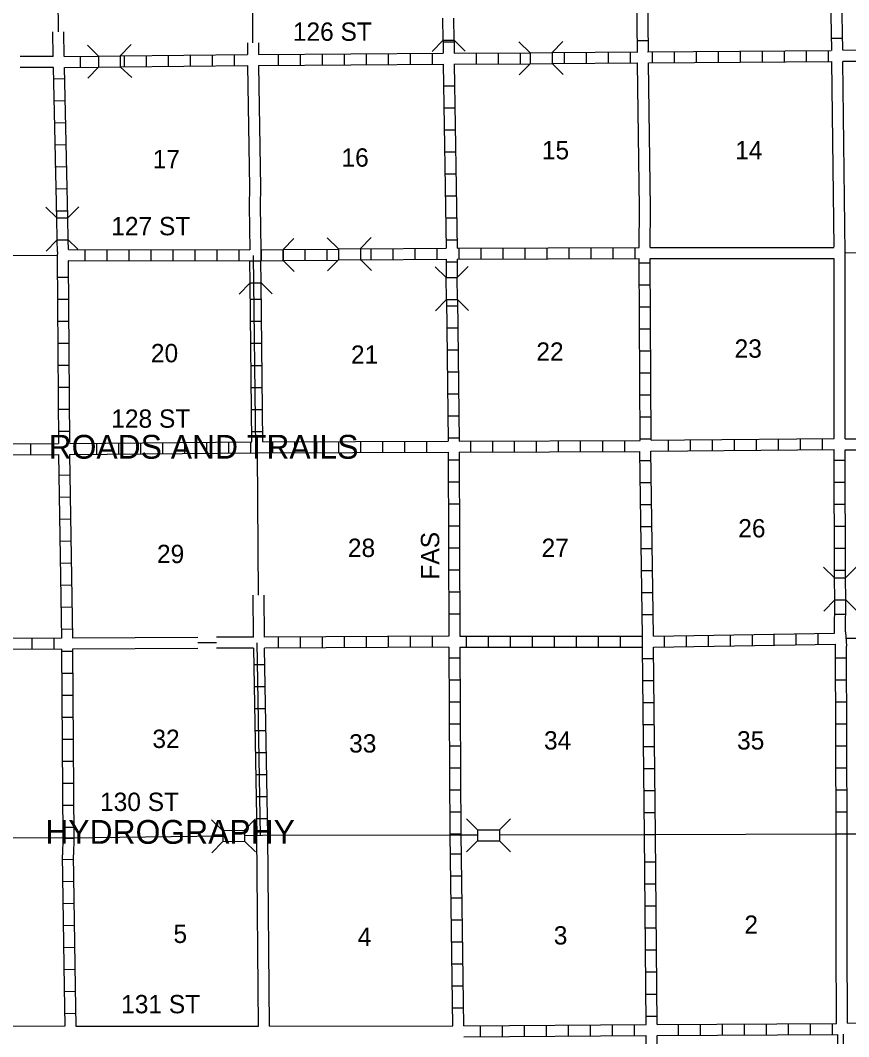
# Model space of a CAD drawing. Extents: x 1801812 to 2342521, y 16392469 to 16767754.
# Drawn here: x 1905853 to 1928452, y 16527264 to 16554975 of the extents above; entities that cross this region are included whole.
import ezdxf

# ---------------------------------------------------------------- set-up
doc = ezdxf.new("R2010")
doc.units = 0
for name, color, linetype in [('L10', 7, 'Continuous'), ('L11', 7, 'Continuous'), ('L13', 7, 'Continuous'), ('L14', 7, 'Continuous'), ('L18', 7, 'Continuous'), ('L21', 7, 'Continuous'), ('L30', 7, 'Continuous'), ('L4', 7, 'Continuous'), ('L63', 7, 'Continuous'), ('L8', 7, 'Continuous')]:
    doc.layers.add(name, color=color, linetype=linetype)

msp = doc.modelspace()

# ---------------------------------------------------------------- linework, layer by layer
at = {"layer": 'L10'}
for p, q in [((1907365, 16527551), (1912348, 16527551)), ((1912648, 16527551), (1917656, 16527560))]:
    msp.add_line(p, q, dxfattribs=at)
for points in [[(1922739, 16548785), (1922748, 16549860), (1922689, 16553810)], [(1923039, 16548785), (1923048, 16549860), (1922989, 16553818)], [(1923039, 16548785), (1928047, 16548785)], [(1923039, 16548485), (1928047, 16548485)]]:
    msp.add_lwpolyline(points, dxfattribs=at)
at = {"layer": 'L11'}
for p, q in [((1906748, 16553993), (1906744, 16554659)), ((1907048, 16553993), (1907044, 16554659)), ((1912048, 16554362), (1912048, 16554043)), ((1912348, 16554359), (1912348, 16554043)), ((1906748, 16553993), (1905853, 16553993)), ((1906756, 16553693), (1905852, 16553693)), ((1912215, 16538160), (1912205, 16539302)), ((1912514, 16538160), (1912505, 16539301)), ((1910696, 16538149), (1907273, 16538126)), ((1912215, 16538160), (1911202, 16538153)), ((1910691, 16537849), (1907273, 16537826)), ((1912215, 16537860), (1911202, 16537853)), ((1912348, 16527551), (1912306, 16532751)), ((1912648, 16527551), (1912606, 16532751))]:
    msp.add_line(p, q, dxfattribs=at)
for points in [[(1912048, 16553743), (1912106, 16550426), (1912098, 16549918), (1912114, 16548718)], [(1912348, 16553743), (1912406, 16550426), (1912398, 16549918), (1912414, 16548726)], [(1928056, 16548793), (1927989, 16553851)], [(1928358, 16548635), (1928289, 16553851)], [(1928356, 16543568), (1928356, 16548635)], [(1928056, 16543576), (1928056, 16548476), (1928056, 16548485)], [(1928122, 16527626), (1928106, 16529843), (1928114, 16532785)], [(1928422, 16527635), (1928406, 16529843), (1928414, 16532785)], [(1907063, 16527551), (1904078, 16527534), (1901997, 16527494)]]:
    msp.add_lwpolyline(points, dxfattribs=at)
at = {"layer": 'L13'}
for p, q in [((1906894, 16554659), (1906865, 16559069)), ((1912198, 16554360), (1912198, 16559018)), ((1905256, 16548560), (1906848, 16548576)), ((1912355, 16539302), (1912323, 16543184)), ((1928372, 16538126), (1933331, 16538160)), ((1911202, 16538003), (1910694, 16537999))]:
    msp.add_line(p, q, dxfattribs=at)
msp.add_lwpolyline([(1928356, 16548635), (1930817, 16548668)], dxfattribs=at)
at = {"layer": 'L18'}
for p, q in [((1917389, 16554435), (1917381, 16555035)), ((1917689, 16554435), (1917681, 16555035)), ((1917389, 16554435), (1917089, 16554126)), ((1917389, 16554435), (1917689, 16554435)), ((1917689, 16554435), (1917989, 16554135)), ((1907981, 16554001), (1907681, 16554301)), ((1908581, 16554010), (1908881, 16554318)), ((1919764, 16554093), (1919456, 16554393)), ((1920364, 16554101), (1920656, 16554401)), ((1907981, 16554001), (1908581, 16554010)), ((1907981, 16554001), (1907990, 16553701)), ((1908581, 16554010), (1908581, 16553710)), ((1919764, 16554093), (1920364, 16554101)), ((1919764, 16554093), (1919764, 16553793)), ((1920364, 16554101), (1920364, 16553801)), ((1907990, 16553701), (1907698, 16553401)), ((1907990, 16553701), (1908581, 16553710)), ((1908581, 16553710), (1908898, 16553418)), ((1919764, 16553793), (1919464, 16553493)), ((1919764, 16553793), (1920364, 16553801)), ((1920364, 16553801), (1920664, 16553501)), ((1906848, 16549593), (1906548, 16549885)), ((1907148, 16549593), (1907448, 16549893)), ((1906848, 16549593), (1907148, 16549593)), ((1906856, 16548993), (1906848, 16549593)), ((1907156, 16548993), (1907148, 16549593)), ((1906856, 16548993), (1906556, 16548685)), ((1906856, 16548993), (1907156, 16548993)), ((1907156, 16548993), (1907423, 16548735)), ((1913023, 16548726), (1913314, 16549026)), ((1914531, 16548743), (1914223, 16549043)), ((1915131, 16548751), (1915423, 16549051)), ((1912423, 16548718), (1913023, 16548726)), ((1912423, 16548718), (1912423, 16548418)), ((1913023, 16548726), (1913023, 16548426)), ((1914531, 16548743), (1915131, 16548751)), ((1914531, 16548743), (1914531, 16548443)), ((1915131, 16548751), (1915131, 16548451)), ((1912114, 16548418), (1912414, 16548418)), ((1912123, 16547818), (1912114, 16548418)), ((1912423, 16547818), (1912414, 16548418)), ((1912423, 16548418), (1913023, 16548426)), ((1913023, 16548426), (1913323, 16548126)), ((1914531, 16548443), (1914231, 16548143)), ((1914531, 16548443), (1915131, 16548451)), ((1915131, 16548451), (1915431, 16548151)), ((1917473, 16547960), (1917173, 16548251)), ((1917773, 16547960), (1918073, 16548260)), ((1912123, 16547818), (1911823, 16547510)), ((1912123, 16547818), (1912423, 16547818)), ((1912423, 16547818), (1912723, 16547518)), ((1917473, 16547960), (1917773, 16547960)), ((1917481, 16547360), (1917473, 16547960)), ((1917781, 16547360), (1917773, 16547960)), ((1917481, 16547360), (1917181, 16547051)), ((1917481, 16547360), (1917781, 16547360)), ((1917781, 16547360), (1918081, 16547060)), ((1928064, 16539776), (1927764, 16540068)), ((1928364, 16539776), (1928664, 16540076)), ((1928064, 16539776), (1928364, 16539776)), ((1928072, 16539176), (1928064, 16539776)), ((1928372, 16539176), (1928364, 16539776)), ((1928072, 16539176), (1927772, 16538868)), ((1928072, 16539176), (1928372, 16539176)), ((1928372, 16539176), (1928672, 16538876)), ((1911365, 16532885), (1911065, 16533176)), ((1911965, 16532893), (1912265, 16533201)), ((1918323, 16532901), (1918023, 16533201)), ((1918923, 16532901), (1919223, 16533201)), ((1911365, 16532885), (1911965, 16532893)), ((1911365, 16532885), (1911373, 16532585)), ((1911965, 16532893), (1911973, 16532593)), ((1918323, 16532901), (1918323, 16532601)), ((1918323, 16532901), (1918923, 16532901)), ((1918923, 16532901), (1918923, 16532601)), ((1911373, 16532585), (1911081, 16532276)), ((1911373, 16532585), (1911973, 16532593)), ((1911973, 16532593), (1912273, 16532301)), ((1918323, 16532601), (1918023, 16532301)), ((1918323, 16532601), (1918923, 16532601)), ((1918923, 16532601), (1919223, 16532301))]:
    msp.add_line(p, q, dxfattribs=at)
at = {"layer": 'L4'}
for p, q in [((1911365, 16532735), (1907165, 16532676)), ((1912456, 16532751), (1911965, 16532743)), ((1917723, 16532760), (1912456, 16532751)), ((1918314, 16532760), (1917723, 16532760)), ((1923031, 16532768), (1918923, 16532760)), ((1928264, 16532785), (1923031, 16532768)), ((1928814, 16532785), (1928264, 16532785))]:
    msp.add_line(p, q, dxfattribs=at)
msp.add_lwpolyline([(1907165, 16532676), (1902423, 16532685), (1901998, 16532676)], dxfattribs=at)
at = {"layer": 'L8'}
for p, q in [((1927989, 16554151), (1927906, 16559160)), ((1928289, 16554160), (1928206, 16559160)), ((1922689, 16554126), (1922623, 16559068)), ((1922989, 16554135), (1922923, 16559068)), ((1917389, 16554435), (1917389, 16554076)), ((1917689, 16554435), (1917689, 16554076)), ((1922681, 16554426), (1922981, 16554426)), ((1927981, 16554493), (1928281, 16554493)), ((1917389, 16554393), (1917689, 16554393)), ((1922964, 16554118), (1927972, 16554151)), ((1924897, 16553835), (1924897, 16554135)), ((1925497, 16553835), (1925497, 16554135)), ((1926097, 16553835), (1926097, 16554135)), ((1926697, 16553843), (1926697, 16554143)), ((1927297, 16553843), (1927297, 16554143)), ((1927897, 16553851), (1927897, 16554151)), ((1928289, 16554168), (1933239, 16554151)), ((1907048, 16553993), (1907973, 16554001)), ((1907498, 16553701), (1907498, 16554001)), ((1908573, 16554010), (1912048, 16554043)), ((1908698, 16553710), (1908698, 16554010)), ((1909298, 16553718), (1909298, 16554018)), ((1909898, 16553718), (1909898, 16554018)), ((1910498, 16553726), (1910498, 16554026)), ((1911098, 16553735), (1911098, 16554035)), ((1911698, 16553735), (1911698, 16554035)), ((1912348, 16554043), (1917389, 16554076)), ((1912898, 16553751), (1912898, 16554051)), ((1913498, 16553751), (1913498, 16554051)), ((1914098, 16553751), (1914098, 16554051)), ((1914698, 16553760), (1914698, 16554060)), ((1915298, 16553760), (1915298, 16554060)), ((1915898, 16553768), (1915898, 16554068)), ((1916498, 16553768), (1916498, 16554068)), ((1917098, 16553776), (1917098, 16554076)), ((1917689, 16554076), (1919764, 16554093)), ((1918298, 16553785), (1918298, 16554085)), ((1918898, 16553785), (1918898, 16554085)), ((1919498, 16553793), (1919498, 16554093)), ((1920373, 16554101), (1922698, 16554118)), ((1920698, 16553801), (1920698, 16554101)), ((1921298, 16553810), (1921298, 16554110)), ((1921898, 16553810), (1921898, 16554110)), ((1922498, 16553818), (1922498, 16554118)), ((1923098, 16553818), (1923098, 16554118)), ((1923697, 16553826), (1923697, 16554126)), ((1924297, 16553826), (1924297, 16554126)), ((1928289, 16553860), (1933247, 16553851)), ((1907056, 16553693), (1907981, 16553701)), ((1908581, 16553710), (1912048, 16553743)), ((1912348, 16553743), (1917389, 16553776)), ((1917389, 16553776), (1917473, 16548760)), ((1917689, 16553776), (1919764, 16553793)), ((1917689, 16553776), (1917773, 16548760)), ((1920364, 16553801), (1922698, 16553818)), ((1922998, 16553818), (1927981, 16553851)), ((1907056, 16553376), (1906756, 16553368)), ((1917398, 16553193), (1917698, 16553193)), ((1907065, 16552776), (1906765, 16552768)), ((1917414, 16552593), (1917714, 16552593)), ((1907081, 16552176), (1906781, 16552168)), ((1917423, 16551993), (1917723, 16551993)), ((1907098, 16551577), (1906798, 16551568)), ((1917431, 16551393), (1917731, 16551393)), ((1907098, 16550976), (1906798, 16550968)), ((1917439, 16550793), (1917739, 16550793)), ((1907115, 16550377), (1906815, 16550368)), ((1917448, 16550193), (1917748, 16550193)), ((1907123, 16549776), (1906823, 16549768)), ((1917456, 16549593), (1917756, 16549593)), ((1917464, 16548993), (1917764, 16548993)), ((1907165, 16548726), (1912114, 16548718)), ((1907623, 16548426), (1907623, 16548726)), ((1908223, 16548426), (1908223, 16548726)), ((1908823, 16548426), (1908823, 16548726)), ((1909423, 16548426), (1909423, 16548726)), ((1910023, 16548418), (1910023, 16548718)), ((1910623, 16548418), (1910623, 16548718)), ((1911223, 16548418), (1911223, 16548718)), ((1911823, 16548418), (1911823, 16548718)), ((1912423, 16548418), (1912423, 16548718)), ((1913023, 16548726), (1914531, 16548735)), ((1913023, 16548426), (1913023, 16548726)), ((1913623, 16548426), (1913623, 16548726)), ((1914223, 16548435), (1914223, 16548735)), ((1915131, 16548743), (1917473, 16548760)), ((1915423, 16548443), (1915423, 16548743)), ((1916023, 16548451), (1916023, 16548751)), ((1916623, 16548451), (1916623, 16548751)), ((1917223, 16548460), (1917223, 16548760)), ((1917773, 16548760), (1922739, 16548785)), ((1917823, 16548460), (1917823, 16548760)), ((1918423, 16548460), (1918423, 16548760)), ((1919023, 16548468), (1919023, 16548768)), ((1919623, 16548468), (1919623, 16548768)), ((1920223, 16548468), (1920223, 16548768)), ((1920823, 16548476), (1920823, 16548776)), ((1921423, 16548476), (1921423, 16548776)), ((1922023, 16548485), (1922023, 16548785)), ((1922623, 16548485), (1922623, 16548785)), ((1907156, 16548426), (1912114, 16548418)), ((1912275, 16543331), (1912217, 16548564)), ((1913023, 16548426), (1914523, 16548435)), ((1915131, 16548443), (1917473, 16548460)), ((1917473, 16548460), (1917473, 16547960)), ((1917473, 16548393), (1917773, 16548393)), ((1917773, 16548460), (1922739, 16548485)), ((1917773, 16548460), (1917773, 16547960)), ((1922764, 16543518), (1922739, 16548485)), ((1923039, 16548351), (1922739, 16548351)), ((1906865, 16547976), (1907165, 16547976)), ((1912173, 16543485), (1912123, 16547818)), ((1912473, 16543485), (1912423, 16547818)), ((1923048, 16547751), (1922748, 16547751)), ((1906865, 16547376), (1907165, 16547376)), ((1912131, 16547368), (1912431, 16547368)), ((1917481, 16547360), (1917523, 16543501)), ((1917781, 16547360), (1917823, 16543501)), ((1917489, 16547193), (1917789, 16547193)), ((1923048, 16547151), (1922748, 16547151)), ((1906873, 16546776), (1907173, 16546776)), ((1912131, 16546768), (1912431, 16546768)), ((1917489, 16546593), (1917789, 16546593)), ((1923048, 16546551), (1922748, 16546551)), ((1906873, 16546176), (1907173, 16546176)), ((1912140, 16546168), (1912440, 16546168)), ((1917498, 16545993), (1917798, 16545993)), ((1923056, 16545951), (1922756, 16545951)), ((1906881, 16545576), (1907181, 16545576)), ((1912148, 16545568), (1912448, 16545568)), ((1917506, 16545393), (1917806, 16545393)), ((1923056, 16545351), (1922756, 16545351)), ((1906881, 16544976), (1907181, 16544976)), ((1912156, 16544968), (1912456, 16544968)), ((1917506, 16544793), (1917806, 16544793)), ((1923056, 16544751), (1922756, 16544751)), ((1906890, 16544376), (1907190, 16544376)), ((1912165, 16544368), (1912464, 16544368)), ((1917514, 16544193), (1917814, 16544193)), ((1923064, 16544151), (1922764, 16544151)), ((1906898, 16543776), (1907198, 16543776)), ((1912165, 16543768), (1912464, 16543768)), ((1902090, 16543410), (1906898, 16543435)), ((1906140, 16543126), (1906140, 16543426)), ((1906740, 16543135), (1906740, 16543435)), ((1907198, 16543435), (1912173, 16543485)), ((1907340, 16543135), (1907340, 16543435)), ((1907940, 16543143), (1907940, 16543443)), ((1908540, 16543151), (1908540, 16543451)), ((1909140, 16543151), (1909140, 16543451)), ((1909740, 16543160), (1909740, 16543460)), ((1910340, 16543168), (1910340, 16543468)), ((1910940, 16543168), (1910940, 16543468)), ((1911540, 16543176), (1911540, 16543476)), ((1912140, 16543193), (1912140, 16543485)), ((1912473, 16543485), (1917523, 16543501)), ((1912739, 16543185), (1912739, 16543485)), ((1913339, 16543185), (1913339, 16543485)), ((1913939, 16543193), (1913939, 16543493)), ((1914539, 16543193), (1914539, 16543493)), ((1915139, 16543193), (1915139, 16543493)), ((1915739, 16543193), (1915739, 16543493)), ((1916339, 16543201), (1916339, 16543501)), ((1916939, 16543201), (1916939, 16543501)), ((1917523, 16543593), (1917823, 16543593)), ((1917823, 16543501), (1922764, 16543518)), ((1918139, 16543201), (1918139, 16543501)), ((1918739, 16543201), (1918739, 16543501)), ((1919339, 16543210), (1919339, 16543510)), ((1919939, 16543210), (1919939, 16543510)), ((1920539, 16543210), (1920539, 16543510)), ((1921139, 16543210), (1921139, 16543510)), ((1921742, 16543210), (1921742, 16543510)), ((1922342, 16543218), (1922342, 16543518)), ((1923064, 16543551), (1922764, 16543551)), ((1923064, 16543526), (1923971, 16543535)), ((1923539, 16543235), (1923539, 16543535)), ((1923971, 16543535), (1928056, 16543576)), ((1924139, 16543235), (1924139, 16543535)), ((1924739, 16543243), (1924739, 16543543)), ((1925339, 16543251), (1925339, 16543551)), ((1925939, 16543251), (1925939, 16543551)), ((1926539, 16543260), (1926539, 16543560)), ((1927139, 16543268), (1927139, 16543568)), ((1927739, 16543268), (1927739, 16543568)), ((1928356, 16543568), (1928672, 16543560)), ((1902073, 16543110), (1906898, 16543135)), ((1906898, 16543135), (1906973, 16538126)), ((1907198, 16543135), (1912323, 16543186)), ((1907198, 16543135), (1907273, 16538126)), ((1912323, 16543184), (1917523, 16543201)), ((1917523, 16543201), (1917539, 16538185)), ((1917823, 16543201), (1922755, 16543218)), ((1917823, 16543201), (1917839, 16538185)), ((1922831, 16538185), (1922755, 16543218)), ((1923056, 16543226), (1928056, 16543276)), ((1923131, 16538185), (1923056, 16543226)), ((1928064, 16539776), (1928056, 16543276)), ((1928356, 16543268), (1928656, 16543260)), ((1928364, 16539785), (1928356, 16543268)), ((1917523, 16542993), (1917823, 16542993)), ((1923064, 16542968), (1922764, 16542968)), ((1928356, 16542976), (1928056, 16542976)), ((1906906, 16542576), (1907206, 16542585)), ((1917523, 16542393), (1917823, 16542393)), ((1923073, 16542368), (1922773, 16542368)), ((1928356, 16542376), (1928056, 16542376)), ((1906915, 16541976), (1907215, 16541985)), ((1917531, 16541793), (1917831, 16541793)), ((1923081, 16541768), (1922781, 16541768)), ((1928356, 16541776), (1928056, 16541776)), ((1906923, 16541376), (1907223, 16541385)), ((1917531, 16541193), (1917831, 16541193)), ((1923089, 16541168), (1922789, 16541168)), ((1928356, 16541176), (1928056, 16541176)), ((1906931, 16540776), (1907231, 16540785)), ((1917531, 16540593), (1917831, 16540593)), ((1923098, 16540568), (1922798, 16540568)), ((1928364, 16540576), (1928064, 16540576)), ((1906940, 16540176), (1907240, 16540185)), ((1917531, 16539993), (1917831, 16539993)), ((1923106, 16539968), (1922806, 16539968)), ((1928364, 16539976), (1928064, 16539976)), ((1906948, 16539576), (1907248, 16539585)), ((1917531, 16539393), (1917831, 16539393)), ((1923114, 16539368), (1922814, 16539368)), ((1928064, 16538268), (1928072, 16539176)), ((1928364, 16538301), (1928372, 16539176)), ((1906956, 16538976), (1907256, 16538985)), ((1917539, 16538793), (1917839, 16538793)), ((1923123, 16538768), (1922823, 16538768)), ((1928364, 16538776), (1928064, 16538776)), ((1906965, 16538376), (1907265, 16538385)), ((1906973, 16538126), (1902123, 16538110)), ((1906173, 16537818), (1906173, 16538118)), ((1906773, 16537826), (1906773, 16538126)), ((1917539, 16538185), (1912514, 16538160)), ((1912889, 16538160), (1912889, 16537860)), ((1913489, 16538168), (1913489, 16537868)), ((1914089, 16538168), (1914089, 16537868)), ((1914689, 16538168), (1914689, 16537868)), ((1915289, 16538176), (1915289, 16537876)), ((1915889, 16538176), (1915889, 16537876)), ((1916489, 16538176), (1916489, 16537876)), ((1917089, 16538176), (1917089, 16537876)), ((1917839, 16538185), (1922831, 16538185)), ((1918014, 16538185), (1918014, 16537885)), ((1918614, 16538185), (1918614, 16537885)), ((1919214, 16538185), (1919214, 16537885)), ((1919814, 16538185), (1919814, 16537885)), ((1920414, 16538185), (1920414, 16537885)), ((1921014, 16538185), (1921014, 16537885)), ((1921614, 16538185), (1921614, 16537885)), ((1922214, 16538185), (1922214, 16537885)), ((1922814, 16538185), (1922814, 16537885)), ((1923131, 16538185), (1928064, 16538268)), ((1923414, 16538193), (1923414, 16537893)), ((1924014, 16538201), (1924014, 16537901)), ((1924614, 16538210), (1924614, 16537910)), ((1925214, 16538218), (1925214, 16537918)), ((1925814, 16538226), (1925814, 16537926)), ((1926414, 16538243), (1926414, 16537943)), ((1927014, 16538251), (1927014, 16537951)), ((1927614, 16538260), (1927614, 16537960)), ((1928364, 16538301), (1928389, 16537910)), ((1906973, 16537826), (1902126, 16537810)), ((1906973, 16537826), (1907015, 16532676)), ((1907273, 16537826), (1907315, 16532676)), ((1912409, 16532747), (1912317, 16538006)), ((1917539, 16537885), (1912514, 16537860)), ((1912606, 16532751), (1912514, 16537860)), ((1917539, 16537885), (1917573, 16532760)), ((1917839, 16537885), (1917873, 16532760)), ((1917839, 16537885), (1922831, 16537885)), ((1922881, 16532768), (1922831, 16537885)), ((1923131, 16537885), (1928089, 16537968)), ((1923181, 16532768), (1923131, 16537885)), ((1906973, 16537776), (1907265, 16537776)), ((1907265, 16537776), (1907273, 16537776)), ((1917539, 16537593), (1917839, 16537593)), ((1923139, 16537568), (1922839, 16537568)), ((1928389, 16537585), (1928089, 16537585)), ((1912223, 16537410), (1912523, 16537410)), ((1906981, 16537176), (1907281, 16537176)), ((1917548, 16536993), (1917848, 16536993)), ((1923139, 16536968), (1922839, 16536968)), ((1928397, 16536985), (1928097, 16536985)), ((1912240, 16536810), (1912540, 16536810)), ((1906981, 16536576), (1907281, 16536576)), ((1912248, 16536210), (1912548, 16536210)), ((1917548, 16536393), (1917848, 16536393)), ((1923148, 16536368), (1922848, 16536368)), ((1928397, 16536385), (1928097, 16536385)), ((1906990, 16535976), (1907290, 16535976)), ((1912256, 16535610), (1912556, 16535610)), ((1917556, 16535793), (1917856, 16535793)), ((1923156, 16535768), (1922856, 16535768)), ((1928397, 16535785), (1928097, 16535785)), ((1906990, 16535376), (1907290, 16535376)), ((1917556, 16535193), (1917856, 16535193)), ((1923156, 16535168), (1922856, 16535168)), ((1928406, 16535185), (1928106, 16535185)), ((1906998, 16534776), (1907298, 16534776)), ((1912265, 16535010), (1912564, 16535010)), ((1917564, 16534593), (1917864, 16534593)), ((1923164, 16534568), (1922864, 16534568)), ((1928406, 16534585), (1928106, 16534585)), ((1912281, 16534410), (1912581, 16534410)), ((1907006, 16534176), (1907306, 16534176)), ((1917564, 16533993), (1917864, 16533993)), ((1923173, 16533968), (1922873, 16533968)), ((1928406, 16533985), (1928106, 16533985)), ((1912290, 16533810), (1912590, 16533810)), ((1907006, 16533576), (1907306, 16533576)), ((1917573, 16533393), (1917873, 16533393)), ((1923173, 16533368), (1922873, 16533368)), ((1928414, 16533385), (1928114, 16533385)), ((1912298, 16533210), (1912598, 16533210)), ((1907015, 16532976), (1907315, 16532976)), ((1907015, 16532676), (1907006, 16532218)), ((1907015, 16532676), (1907315, 16532676)), ((1907315, 16532676), (1907306, 16532218)), ((1917573, 16532793), (1917873, 16532793)), ((1917656, 16527560), (1917581, 16532768)), ((1917956, 16527560), (1917881, 16532785)), ((1922923, 16527593), (1922881, 16532785)), ((1923181, 16532768), (1922881, 16532768)), ((1923223, 16527593), (1923181, 16532768)), ((1928414, 16532785), (1928114, 16532785)), ((1917889, 16532243), (1917589, 16532243)), ((1906998, 16532226), (1907048, 16528618)), ((1906998, 16532093), (1907298, 16532101)), ((1907298, 16532226), (1907348, 16528618)), ((1923181, 16532018), (1922881, 16532018)), ((1907006, 16531493), (1907306, 16531501)), ((1917898, 16531643), (1917598, 16531643)), ((1923189, 16531418), (1922889, 16531418)), ((1907015, 16530893), (1907315, 16530901)), ((1917906, 16531043), (1917606, 16531043)), ((1923198, 16530818), (1922898, 16530818)), ((1907023, 16530293), (1907323, 16530301)), ((1917914, 16530443), (1917614, 16530443)), ((1923198, 16530218), (1922898, 16530218)), ((1917923, 16529843), (1917623, 16529843)), ((1907031, 16529693), (1907331, 16529701)), ((1923206, 16529618), (1922906, 16529618)), ((1917931, 16529243), (1917631, 16529243)), ((1907040, 16529093), (1907340, 16529101)), ((1923206, 16529018), (1922906, 16529018)), ((1917939, 16528643), (1917639, 16528643)), ((1907048, 16528618), (1907065, 16527551)), ((1907048, 16528493), (1907348, 16528501)), ((1907348, 16528618), (1907365, 16527551)), ((1923214, 16528418), (1922914, 16528418)), ((1907056, 16527893), (1907356, 16527901)), ((1917948, 16528043), (1917648, 16528043)), ((1923223, 16527818), (1922923, 16527818)), ((1917956, 16527560), (1922923, 16527593)), ((1918406, 16527260), (1918406, 16527560)), ((1919006, 16527268), (1919006, 16527568)), ((1919606, 16527268), (1919606, 16527568)), ((1920206, 16527276), (1920206, 16527576)), ((1920806, 16527276), (1920806, 16527576)), ((1921406, 16527285), (1921406, 16527585)), ((1922006, 16527285), (1922006, 16527585)), ((1922606, 16527293), (1922606, 16527593)), ((1923223, 16527593), (1928122, 16527626)), ((1923806, 16527301), (1923806, 16527601)), ((1924406, 16527301), (1924406, 16527601)), ((1925006, 16527301), (1925006, 16527601)), ((1925606, 16527310), (1925606, 16527610)), ((1926206, 16527310), (1926206, 16527610)), ((1926806, 16527318), (1926806, 16527618)), ((1927406, 16527318), (1927406, 16527618)), ((1928006, 16527326), (1928006, 16527626)), ((1928422, 16527635), (1933431, 16527701)), ((1917956, 16527260), (1922923, 16527293)), ((1922931, 16522334), (1922923, 16527293)), ((1923223, 16527293), (1928156, 16527326)), ((1923231, 16522184), (1923223, 16527293)), ((1928307, 16526736), (1928306, 16527334))]:
    msp.add_line(p, q, dxfattribs=at)
for points in [[(1906848, 16549593), (1906756, 16553693)], [(1907148, 16549593), (1907056, 16553693)], [(1906865, 16548660), (1906856, 16548993)], [(1907165, 16548726), (1907156, 16548993)], [(1906865, 16548660), (1906856, 16548526), (1906898, 16543435)], [(1907156, 16548418), (1907198, 16543460)], [(1923064, 16543526), (1923039, 16548485)], [(1912215, 16537860), (1912306, 16532751)], [(1928114, 16532785), (1928089, 16537968)], [(1928414, 16532785), (1928389, 16537910)], [(1928157, 16526738), (1928156, 16527326)]]:
    msp.add_lwpolyline(points, dxfattribs=at)

# ---------------------------------------------------------------- texts
at = {"layer": 'L14'}
for s, p in [('15', (1920081, 16551185)), ('14', (1925356, 16551185)), ('17', (1909465, 16550943)), ('16', (1914614, 16550985)), ('20', (1909415, 16545651)), ('21', (1914873, 16545610)), ('22', (1919931, 16545693)), ('23', (1925339, 16545776)), ('26', (1925439, 16540876)), ('28', (1914789, 16540343)), ('27', (1920073, 16540343)), ('29', (1909581, 16540176)), ('32', (1909456, 16535135)), ('34', (1920139, 16535093)), ('35', (1925406, 16535093)), ('33', (1914823, 16535010)), ('5', (1910031, 16529818)), ('2', (1925606, 16530068)), ('4', (1915056, 16529735)), ('3', (1920406, 16529776))]:
    msp.add_text(s, height=500, rotation=360, dxfattribs=at).set_placement(p)
at = {"layer": 'L21'}
msp.add_text('FAS', height=500, rotation=90, dxfattribs=at).set_placement((1917281, 16539726))
at = {"layer": 'L30'}
for s, p in [('126 ST', (1913287, 16554416)), ('127 ST', (1908334, 16549114)), ('128 ST', (1908334, 16543866)), ('130 ST', (1908027, 16533417)), ('131 ST', (1908603, 16527901))]:
    msp.add_text(s, height=500, rotation=360, dxfattribs=at).set_placement(p)
at = {"layer": 'L63'}
for s, p in [('ROADS AND TRAILS    ', (1906625, 16543022)), ('HYDROGRAPHY         ', (1906534, 16532522))]:
    msp.add_text(s, height=650.03, rotation=359.9992, dxfattribs=at).set_placement(p)

doc.saveas('drawing.dxf')
